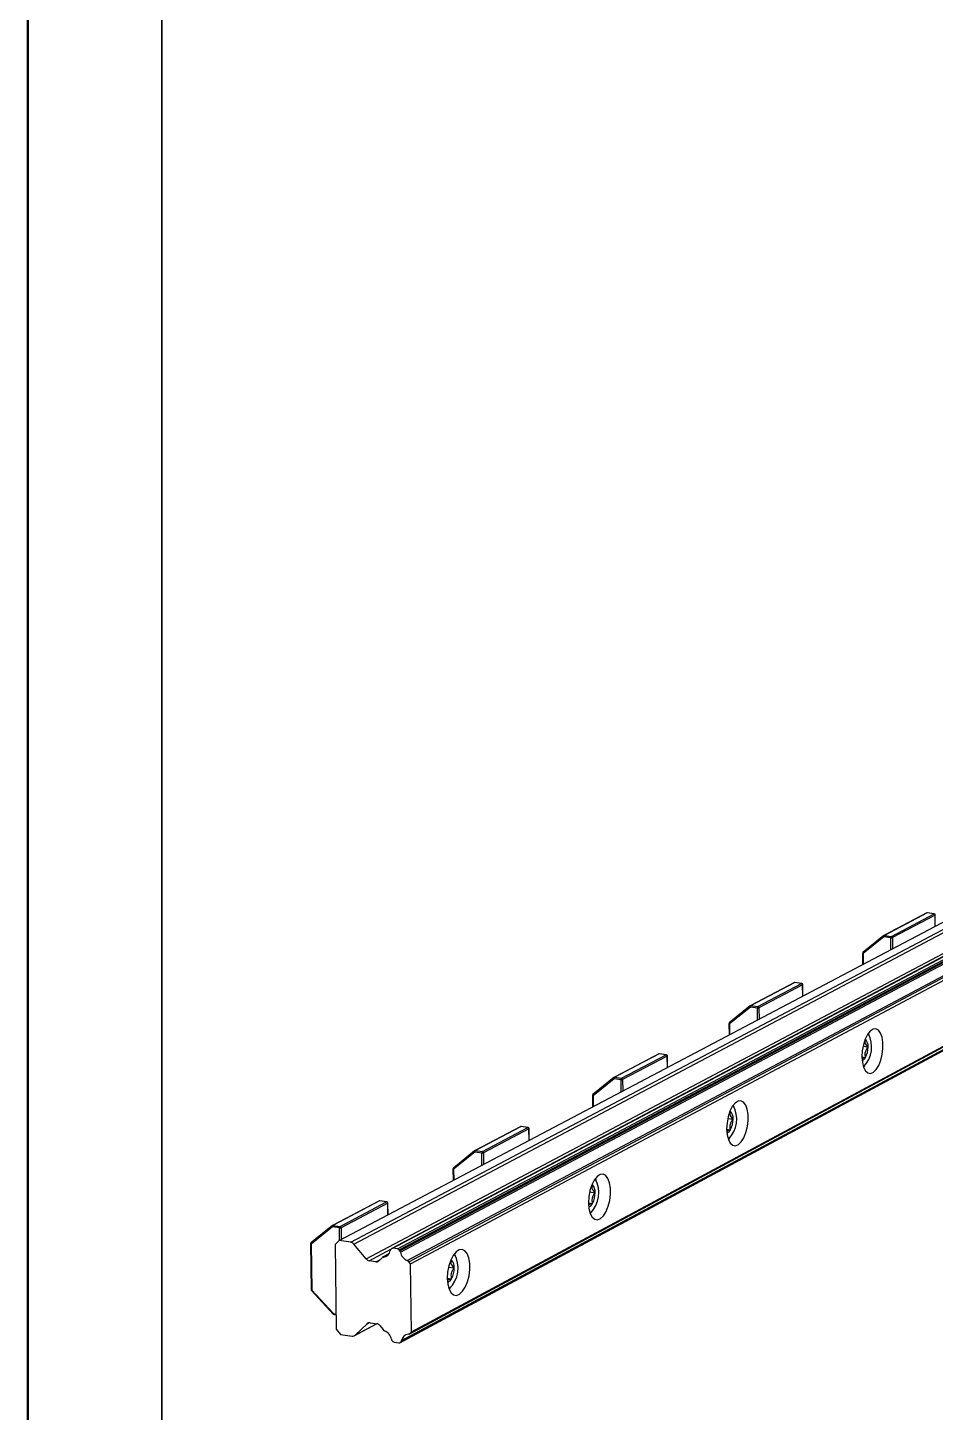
# Model space of a CAD drawing. Header units: millimetres. Extents: x 0 to 279, y 0 to 216.
# Drawn here: x 0 to 43, y 65.6 to 131.2 of the extents above; entities that cross this region are included whole.
import ezdxf

# ---------------------------------------------------------------- set-up
doc = ezdxf.new("R2010")
doc.units = ezdxf.units.MM
doc.layers.add('PAGE_BORDER', color=7, linetype='Continuous')

msp = doc.modelspace()

# ---------------------------------------------------------------- linework, layer by layer
at = {"color": 7, "linetype": 'Continuous', "lineweight": 50}
msp.add_line((0, 0), (0, 215.9), dxfattribs=at)
at = {"color": 7, "linetype": 'Continuous', "lineweight": 25}
for p, q in [((14.766, 73.737), (61.164, 98.2)), ((62.841, 97.519), (17.255, 73.361)), ((17.63, 73.254), (63.194, 97.423)), ((17.987, 72.793), (63.527, 96.997)), ((18.056, 72.735), (63.599, 96.948)), ((18.138, 72.635), (63.668, 96.851)), ((18.181, 69.414), (63.675, 93.848)), ((17.637, 68.897), (63.156, 93.361)), ((17.688, 68.941), (63.204, 93.403)), ((18.071, 69.309), (63.57, 93.75)), ((18.102, 69.337), (63.632, 93.794)), ((42.6, 89.256), (40.572, 88.19)), ((42.626, 89.261), (40.598, 88.194)), ((40.924, 88.15), (42.951, 89.216)), ((42.951, 89.216), (42.626, 89.261)), ((42.959, 89.218), (42.634, 89.262)), ((43, 89.156), (40.973, 88.089)), ((40.563, 88.184), (39.58, 87.389)), ((40.572, 88.127), (39.589, 87.332)), ((40.898, 88.083), (40.572, 88.127)), ((40.598, 88.194), (40.924, 88.15)), ((39.559, 87.346), (39.563, 86.811)), ((36.317, 85.952), (34.246, 84.863)), ((36.342, 85.957), (34.271, 84.868)), ((36.67, 85.911), (36.342, 85.957)), ((36.678, 85.913), (36.35, 85.958)), ((34.6, 84.822), (36.67, 85.911)), ((36.72, 85.851), (34.65, 84.761)), ((36.731, 85.318), (36.726, 85.858)), ((34.236, 84.857), (33.246, 84.056)), ((34.245, 84.8), (33.255, 83.999)), ((34.574, 84.754), (34.245, 84.8)), ((34.271, 84.868), (34.6, 84.822)), ((33.226, 84.012), (33.231, 83.472)), ((39.873, 83.482), (39.831, 83.556)), ((39.58, 82.94), (39.817, 82.907)), ((29.899, 82.578), (27.784, 81.466)), ((29.925, 82.582), (27.81, 81.47)), ((28.141, 81.423), (30.255, 82.536)), ((30.306, 82.475), (28.191, 81.362)), ((30.255, 82.536), (29.925, 82.582)), ((30.264, 82.538), (29.933, 82.584)), ((30.318, 81.937), (30.312, 82.482)), ((39.529, 82.435), (39.699, 82.411)), ((39.604, 81.958), (39.665, 82.017)), ((27.775, 81.459), (26.778, 80.652)), ((27.783, 81.401), (26.787, 80.594)), ((28.114, 81.355), (27.783, 81.401)), ((27.81, 81.47), (28.141, 81.423)), ((26.757, 80.607), (26.763, 80.062)), ((33.48, 80.067), (33.433, 80.151)), ((33.173, 79.527), (33.421, 79.492)), ((23.344, 79.131), (21.183, 77.995)), ((23.37, 79.135), (21.209, 77.999)), ((21.543, 77.951), (23.703, 79.088)), ((23.753, 79.026), (21.594, 77.889)), ((23.703, 79.088), (23.37, 79.135)), ((23.711, 79.09), (23.379, 79.137)), ((23.767, 78.483), (23.761, 79.034)), ((33.12, 79.016), (33.301, 78.99)), ((33.199, 78.526), (33.268, 78.594)), ((21.173, 77.988), (20.17, 77.174)), ((21.182, 77.929), (20.179, 77.115)), ((21.515, 77.882), (21.182, 77.929)), ((21.209, 77.999), (21.543, 77.951)), ((20.149, 77.129), (20.156, 76.579)), ((26.95, 76.578), (26.899, 76.669)), ((16.646, 75.609), (14.437, 74.448)), ((16.672, 75.613), (14.464, 74.452)), ((14.8, 74.403), (17.008, 75.565)), ((17.059, 75.502), (14.852, 74.341)), ((17.008, 75.565), (16.672, 75.613)), ((17.017, 75.567), (16.681, 75.615)), ((17.074, 74.954), (17.066, 75.511)), ((26.573, 75.523), (26.765, 75.496)), ((26.628, 76.039), (26.887, 76.002)), ((26.659, 75.023), (26.733, 75.096)), ((14.428, 74.441), (13.418, 73.621)), ((14.436, 74.382), (13.426, 73.561)), ((14.773, 74.333), (14.436, 74.382)), ((14.464, 74.452), (14.8, 74.403)), ((13.397, 73.575), (13.428, 71.408)), ((13.426, 73.561), (13.458, 71.394)), ((14.766, 73.737), (14.565, 73.544)), ((14.565, 73.544), (14.622, 69.543)), ((15.308, 73.659), (14.766, 73.737)), ((16.035, 72.863), (15.453, 73.573)), ((16.789, 72.918), (16.641, 72.775)), ((17.112, 73.101), (16.82, 72.946)), ((16.858, 72.956), (17.1, 73.085)), ((17.236, 73.347), (17.203, 73.316)), ((17.523, 73.338), (17.308, 73.37)), ((17.63, 73.254), (17.596, 73.295)), ((20.277, 73.012), (20.227, 73.104)), ((16.498, 72.731), (16.18, 72.777)), ((18.138, 72.635), (18.056, 72.735)), ((18.181, 69.414), (18.138, 72.635)), ((19.94, 72.476), (20.21, 72.437)), ((19.883, 71.954), (20.086, 71.925)), ((19.981, 71.448), (20.056, 71.522)), ((13.443, 71.37), (14.48, 70.254)), ((13.458, 71.394), (14.495, 70.278)), ((14.514, 70.236), (14.613, 70.221)), ((14.622, 69.543), (14.829, 69.291)), ((15.477, 69.229), (16.535, 69.795)), ((15.513, 69.255), (16.078, 69.797)), ((16.221, 69.841), (16.538, 69.795)), ((16.683, 69.709), (16.836, 69.523)), ((14.829, 69.291), (15.37, 69.211)), ((17.262, 69.003), (17.296, 68.962)), ((17.368, 68.919), (17.584, 68.888)), ((17.655, 68.91), (17.688, 68.941)), ((18.102, 69.337), (18.181, 69.414))]:
    msp.add_line(p, q, dxfattribs=at)
at = {"color": 8, "linetype": 'Continuous', "lineweight": 25}
for p, q in [((15.308, 73.659), (61.165, 97.863)), ((15.453, 73.573), (61.165, 97.713)), ((17.308, 73.37), (62.891, 97.528)), ((17.523, 73.338), (63.095, 97.501)), ((17.596, 73.295), (63.163, 97.461)), ((17.661, 73.19), (63.223, 97.364)), ((16.035, 72.863), (61.683, 97.044)), ((17.655, 68.91), (63.173, 93.373)), ((17.718, 68.996), (63.233, 93.454)), ((43.004, 88.625), (43, 89.156)), ((40.902, 87.517), (40.898, 88.083)), ((40.973, 88.089), (40.977, 87.557)), ((39.589, 87.332), (39.593, 86.827)), ((36.724, 85.314), (36.72, 85.851)), ((34.579, 84.183), (34.574, 84.754)), ((34.65, 84.761), (34.655, 84.223)), ((33.255, 83.999), (33.26, 83.488)), ((30.311, 81.933), (30.306, 82.475)), ((28.121, 80.778), (28.114, 81.355)), ((28.191, 81.362), (28.197, 80.819)), ((26.787, 80.594), (26.792, 80.078)), ((23.76, 78.479), (23.753, 79.026)), ((21.523, 77.3), (21.515, 77.882)), ((21.594, 77.889), (21.601, 77.34)), ((20.179, 77.115), (20.185, 76.594)), ((17.067, 74.95), (17.059, 75.502)), ((14.781, 73.745), (14.773, 74.333)), ((14.852, 74.341), (14.86, 73.786)), ((16.18, 72.777), (17.212, 73.324)), ((16.498, 72.731), (16.715, 72.846)), ((14.495, 70.278), (14.612, 70.261)), ((15.513, 69.255), (16.525, 69.797)), ((16.078, 69.797), (16.156, 69.839))]:
    msp.add_line(p, q, dxfattribs=at)
at = {"color": 8, "linetype": 'Continuous', "lineweight": 25, "flags": 128}
for points in [[(42.634, 89.262), (42.631, 89.262), (42.626, 89.261)], [(42.959, 89.218), (42.956, 89.218), (42.951, 89.216)], [(40.563, 88.184), (40.561, 88.182), (40.558, 88.177), (40.557, 88.171), (40.557, 88.163), (40.559, 88.154), (40.562, 88.145), (40.566, 88.136), (40.572, 88.127)], [(39.559, 87.346), (39.559, 87.344), (39.562, 87.341), (39.566, 87.339), (39.572, 87.336), (39.58, 87.334), (39.589, 87.332)], [(39.58, 87.389), (39.578, 87.387), (39.575, 87.382), (39.573, 87.376), (39.573, 87.368), (39.575, 87.36), (39.578, 87.351), (39.583, 87.341), (39.589, 87.332)], [(36.35, 85.958), (36.347, 85.958), (36.342, 85.957)], [(36.678, 85.913), (36.675, 85.913), (36.67, 85.911)], [(34.236, 84.857), (34.235, 84.855), (34.231, 84.85), (34.23, 84.844), (34.23, 84.836), (34.232, 84.827), (34.235, 84.818), (34.239, 84.809), (34.245, 84.8)], [(33.226, 84.012), (33.226, 84.011), (33.228, 84.008), (33.232, 84.005), (33.238, 84.002), (33.246, 84), (33.255, 83.999)], [(33.246, 84.056), (33.245, 84.054), (33.241, 84.049), (33.24, 84.042), (33.24, 84.035), (33.241, 84.026), (33.245, 84.017), (33.249, 84.008), (33.255, 83.999)], [(29.933, 82.584), (29.93, 82.584), (29.925, 82.582)], [(30.264, 82.538), (30.26, 82.538), (30.255, 82.536)], [(27.775, 81.459), (27.773, 81.458), (27.769, 81.452), (27.768, 81.446), (27.768, 81.438), (27.769, 81.429), (27.773, 81.42), (27.777, 81.41), (27.783, 81.401)], [(26.757, 80.607), (26.757, 80.606), (26.759, 80.603), (26.763, 80.6), (26.77, 80.597), (26.777, 80.595), (26.787, 80.594)], [(26.778, 80.652), (26.776, 80.65), (26.773, 80.645), (26.771, 80.638), (26.771, 80.63), (26.773, 80.621), (26.776, 80.612), (26.781, 80.603), (26.787, 80.594)], [(23.379, 79.137), (23.375, 79.137), (23.37, 79.135)], [(23.711, 79.09), (23.708, 79.09), (23.703, 79.088)], [(21.173, 77.988), (21.171, 77.986), (21.168, 77.981), (21.166, 77.974), (21.166, 77.966), (21.168, 77.957), (21.171, 77.948), (21.176, 77.939), (21.182, 77.929)], [(20.149, 77.129), (20.149, 77.128), (20.151, 77.124), (20.155, 77.122), (20.161, 77.119), (20.169, 77.117), (20.179, 77.115)], [(20.17, 77.174), (20.168, 77.172), (20.165, 77.167), (20.163, 77.16), (20.163, 77.152), (20.165, 77.143), (20.168, 77.134), (20.173, 77.124), (20.179, 77.115)], [(16.681, 75.615), (16.677, 75.615), (16.672, 75.613)], [(17.017, 75.567), (17.013, 75.567), (17.008, 75.565)], [(14.428, 74.441), (14.426, 74.439), (14.422, 74.434), (14.421, 74.427), (14.42, 74.419), (14.422, 74.41), (14.425, 74.401), (14.43, 74.391), (14.436, 74.382)], [(13.397, 73.575), (13.397, 73.574), (13.399, 73.57), (13.403, 73.567), (13.409, 73.565), (13.417, 73.563), (13.426, 73.561)], [(13.418, 73.621), (13.416, 73.619), (13.413, 73.613), (13.411, 73.606), (13.411, 73.598), (13.412, 73.589), (13.416, 73.58), (13.42, 73.57), (13.426, 73.561)], [(13.428, 71.408), (13.428, 71.407), (13.43, 71.404), (13.434, 71.401), (13.441, 71.398), (13.448, 71.396), (13.458, 71.394)], [(13.443, 71.37), (13.443, 71.37), (13.443, 71.372), (13.444, 71.376), (13.447, 71.381), (13.452, 71.387), (13.458, 71.394)], [(14.48, 70.254), (14.48, 70.254), (14.48, 70.256), (14.481, 70.26), (14.484, 70.265), (14.489, 70.271), (14.495, 70.278)], [(14.514, 70.236), (14.513, 70.236), (14.508, 70.238), (14.504, 70.243), (14.5, 70.25), (14.497, 70.258), (14.495, 70.267), (14.495, 70.278)]]:
    msp.add_lwpolyline(points, dxfattribs=at)
at = {"color": 7, "linetype": 'Continuous', "lineweight": 25, "flags": 128}
for points in [[(39.529, 82.445), (39.55, 82.179), (39.606, 81.952), (39.694, 81.782), (39.807, 81.681), (39.936, 81.657), (40.073, 81.711), (40.206, 81.839), (40.326, 82.032), (40.424, 82.276), (40.493, 82.551), (40.527, 82.839), (40.525, 83.117), (40.486, 83.366), (40.414, 83.566), (40.312, 83.703), (40.19, 83.767), (40.056, 83.752), (39.92, 83.661), (39.792, 83.499), (39.682, 83.278), (39.597, 83.016), (39.545, 82.731), (39.529, 82.445)], [(33.12, 79.02), (33.142, 78.751), (33.2, 78.523), (33.29, 78.352), (33.406, 78.25), (33.538, 78.227), (33.677, 78.282), (33.813, 78.412), (33.936, 78.608), (34.036, 78.854), (34.106, 79.133), (34.141, 79.424), (34.138, 79.705), (34.098, 79.956), (34.023, 80.157), (33.92, 80.295), (33.795, 80.359), (33.658, 80.343), (33.519, 80.25), (33.388, 80.085), (33.276, 79.862), (33.19, 79.597), (33.136, 79.309), (33.12, 79.02)], [(26.573, 75.521), (26.596, 75.249), (26.656, 75.019), (26.748, 74.847), (26.866, 74.745), (27.002, 74.722), (27.144, 74.779), (27.283, 74.911), (27.408, 75.11), (27.509, 75.359), (27.581, 75.641), (27.616, 75.935), (27.613, 76.219), (27.571, 76.472), (27.495, 76.675), (27.389, 76.814), (27.261, 76.877), (27.121, 76.86), (26.979, 76.765), (26.846, 76.598), (26.731, 76.372), (26.643, 76.104), (26.59, 75.813), (26.573, 75.521)], [(19.883, 71.945), (19.907, 71.671), (19.968, 71.439), (20.063, 71.265), (20.184, 71.164), (20.323, 71.141), (20.468, 71.199), (20.61, 71.334), (20.737, 71.535), (20.841, 71.788), (20.914, 72.073), (20.949, 72.37), (20.946, 72.657), (20.903, 72.912), (20.824, 73.117), (20.715, 73.256), (20.585, 73.319), (20.441, 73.302), (20.296, 73.205), (20.16, 73.035), (20.043, 72.806), (19.954, 72.535), (19.9, 72.24), (19.883, 71.945)]]:
    msp.add_lwpolyline(points, dxfattribs=at)
at = {"color": 7, "linetype": 'Continuous', "lineweight": 25}
for centre, radius, start, end in [((42.626, 89.207), 0.0556, 82.2075, 117.73534), ((42.939, 89.156), 0.0609, 359.87545, 79.16673), ((42.951, 89.163), 0.0553, 0.46378, 82.26739), ((40.598, 88.141), 0.0557, 117.73555, 128.94225), ((40.653, 88.135), 0.081, 132.74875, 185.38277), ((40.979, 88.09), 0.081, 132.76935, 185.37784), ((40.922, 88.23), 0.15, 260.66894, 289.90917), ((40.912, 88.09), 0.0611, 359.90138, 79.11979), ((39.615, 87.346), 0.0555, 128.91348, 180.44122), ((36.343, 85.903), 0.0562, 82.11683, 117.73589), ((36.658, 85.851), 0.0617, 359.95587, 79.02119), ((36.67, 85.857), 0.0559, 0.55601, 82.18549), ((34.272, 84.813), 0.0564, 117.73544, 128.98082), ((34.327, 84.807), 0.0817, 132.50267, 185.39835), ((34.655, 84.762), 0.0817, 132.52333, 185.39345), ((34.598, 84.903), 0.151, 260.63627, 290.0423), ((34.588, 84.761), 0.0619, 359.98241, 78.97319), ((33.282, 84.013), 0.0561, 128.94689, 180.52395), ((38.639, 82.909), 1.35, 316.05151, 27.98874), ((39.37, 82.958), 0.45, 353.49842, 44.34967), ((38.798, 82.888), 1.02, 332.10547, 1.03897), ((29.926, 82.527), 0.0569, 82.02398, 117.73657), ((30.243, 82.475), 0.0625, 0.03819, 78.87235), ((30.256, 82.482), 0.0565, 0.65049, 82.10204), ((39.432, 82.54), 0.296, 293.17263, 334.30472), ((27.81, 81.415), 0.057, 117.73531, 129.02048), ((27.865, 81.409), 0.0824, 132.25369, 185.41299), ((28.196, 81.362), 0.0824, 132.27442, 185.40813), ((28.139, 81.504), 0.152, 260.60354, 290.17721), ((28.129, 81.362), 0.0627, 0.06536, 78.82325), ((26.814, 80.608), 0.0567, 128.98086, 180.60811), ((32.249, 79.491), 1.347, 315.21719, 28.56148), ((32.974, 79.542), 0.45, 353.53015, 44.97066), ((32.398, 79.472), 1.023, 331.92139, 1.10218), ((23.37, 79.08), 0.0575, 81.92886, 117.73739), ((23.69, 79.026), 0.0633, 0.12247, 78.72009), ((23.704, 79.033), 0.0571, 0.74731, 82.01698), ((33.048, 79.104), 0.278, 289.50783, 335.82217), ((21.21, 77.943), 0.0577, 117.73518, 129.06127), ((21.264, 77.937), 0.0831, 132.00178, 185.42664), ((21.598, 77.89), 0.0831, 132.02256, 185.42181), ((21.541, 78.033), 0.153, 260.57074, 290.31393), ((21.53, 77.889), 0.0635, 0.1503, 78.66986), ((20.206, 77.13), 0.0573, 129.01541, 180.69375), ((25.723, 76), 1.344, 314.25898, 29.16359), ((26.441, 76.053), 0.449, 353.56466, 45.60412), ((16.673, 75.557), 0.0582, 81.83141, 117.73836), ((16.995, 75.502), 0.0641, 0.20879, 78.5643), ((17.009, 75.51), 0.0577, 0.84654, 81.93024), ((26.511, 75.609), 0.278, 287.20366, 335.9087), ((25.861, 75.982), 1.026, 331.73403, 1.16629), ((14.465, 74.396), 0.0584, 117.73504, 129.10325), ((14.519, 74.389), 0.0838, 131.74687, 185.43926), ((14.856, 74.341), 0.0838, 131.76772, 185.43447), ((14.798, 74.485), 0.154, 260.53789, 290.4525), ((14.787, 74.34), 0.0644, 0.2373, 78.51289), ((13.455, 73.576), 0.058, 129.05055, 180.78089), ((15.269, 73.427), 0.235, 38.25633, 80.3757), ((16.219, 73.009), 0.235, 218.26025, 260.36302), ((16.859, 72.873), 0.0834, 91.26992, 147.25132), ((16.829, 73.304), 0.35, 274.67704, 353.07406), ((17.271, 73.248), 0.0956, 134.72363, 171.39037), ((17.294, 73.286), 0.0846, 80.85563, 133.54773), ((17.504, 73.223), 0.117, 38.27113, 80.38484), ((17.526, 73.164), 0.137, 10.89203, 40.99591), ((18.18, 73.284), 0.527, 190.22284, 248.53108), ((19.054, 72.432), 1.34, 313.28265, 29.77614), ((16.525, 72.898), 0.169, 260.83609, 313.54667), ((17.946, 72.674), 0.126, 29.06855, 70.94816), ((19.764, 72.487), 0.449, 353.60219, 46.25036), ((19.181, 72.415), 1.03, 331.54331, 1.23132), ((19.832, 72.038), 0.278, 284.8855, 335.9828), ((13.486, 71.409), 0.0576, 180.83299, 222.90031), ((14.523, 70.293), 0.058, 222.91983, 261.72778), ((16.194, 69.675), 0.169, 80.75322, 133.48044), ((16.499, 69.563), 0.235, 38.25758, 80.29904), ((15.397, 69.378), 0.168, 260.73419, 313.4799), ((16.946, 69.584), 0.126, 208.98553, 251.14752), ((16.714, 68.973), 0.527, 10.02148, 68.71459), ((17.368, 69.09), 0.137, 190.68877, 219.38076), ((17.388, 69.035), 0.118, 218.26134, 260.28609), ((17.597, 68.971), 0.0844, 260.73414, 313.42651), ((17.624, 69.011), 0.0943, 312.44011, 351.19963), ((18.063, 68.952), 0.348, 94.83863, 172.73479), ((18.032, 69.383), 0.0833, 271.49238, 327.05639)]:
    msp.add_arc(centre, radius, start, end, dxfattribs=at)
at = {"color": 8, "linetype": 'Continuous', "lineweight": 25}
for centre, radius, start, end in [((42.62, 89.219), 0.0421, 81.69862, 117.33276), ((42.998, 89.165), 0.00901, 285.90322, 350.45478), ((40.592, 88.153), 0.0419, 81.52206, 117.47157), ((36.336, 85.915), 0.0423, 81.59303, 117.32113), ((36.717, 85.86), 0.00934, 286.03995, 350.35651), ((34.265, 84.826), 0.0421, 81.41153, 117.46384), ((29.919, 82.54), 0.0425, 81.4846, 117.30909), ((30.303, 82.484), 0.00969, 286.17661, 350.25814), ((27.803, 81.428), 0.0423, 81.29797, 117.45584), ((23.363, 79.093), 0.0427, 81.37323, 117.29661), ((23.751, 79.036), 0.01, 286.31318, 350.15966), ((21.202, 77.957), 0.0424, 81.18128, 117.44755), ((16.665, 75.571), 0.0429, 81.25877, 117.28367), ((17.056, 75.512), 0.0104, 286.44965, 350.06102), ((14.457, 74.41), 0.0426, 81.06132, 117.43894)]:
    msp.add_arc(centre, radius, start, end, dxfattribs=at)
at = {"color": 7, "linetype": 'Continuous', "lineweight": 25}
for points, knots in [([(39.817, 82.907), (39.772, 82.963), (39.695, 83.059), (39.671, 83.186), (39.686, 83.246), (39.692, 83.273)], [0, 0, 0, 0, 0.439122, 0.751371, 1, 1, 1, 1]), ([(39.699, 82.411), (39.689, 82.486), (39.671, 82.614), (39.734, 82.788), (39.792, 82.87), (39.817, 82.907)], [0, 0, 0, 0, 0.439122, 0.751371, 1, 1, 1, 1]), ([(39.538, 82.363), (39.567, 82.375), (39.613, 82.393), (39.676, 82.407), (39.699, 82.411)], [0, 0, 0, 0, 0.639767, 1, 1, 1, 1]), ([(33.421, 79.492), (33.375, 79.548), (33.297, 79.645), (33.272, 79.773), (33.286, 79.833), (33.292, 79.86)], [0, 0, 0, 0, 0.439122, 0.751371, 1, 1, 1, 1]), ([(33.301, 78.99), (33.291, 79.066), (33.273, 79.195), (33.337, 79.371), (33.395, 79.454), (33.421, 79.492)], [0, 0, 0, 0, 0.439122, 0.751371, 1, 1, 1, 1]), ([(33.13, 78.938), (33.162, 78.951), (33.21, 78.971), (33.278, 78.985), (33.301, 78.99)], [0, 0, 0, 0, 0.656815, 1, 1, 1, 1]), ([(26.887, 76.002), (26.84, 76.06), (26.761, 76.157), (26.735, 76.286), (26.749, 76.347), (26.755, 76.374)], [0, 0, 0, 0, 0.439122, 0.751371, 1, 1, 1, 1]), ([(26.583, 75.44), (26.618, 75.454), (26.67, 75.475), (26.741, 75.49), (26.765, 75.496)], [0, 0, 0, 0, 0.672438, 1, 1, 1, 1]), ([(26.765, 75.496), (26.755, 75.572), (26.737, 75.703), (26.802, 75.881), (26.861, 75.965), (26.887, 76.002)], [0, 0, 0, 0, 0.439122, 0.751371, 1, 1, 1, 1]), ([(20.21, 72.437), (20.163, 72.495), (20.082, 72.593), (20.055, 72.724), (20.069, 72.785), (20.075, 72.812)], [0, 0, 0, 0, 0.439122, 0.751371, 1, 1, 1, 1]), ([(20.086, 71.925), (20.076, 72.002), (20.059, 72.135), (20.124, 72.314), (20.184, 72.399), (20.21, 72.437)], [0, 0, 0, 0, 0.439122, 0.751371, 1, 1, 1, 1]), ([(19.893, 71.864), (19.894, 71.864), (19.914, 71.882), (19.99, 71.902), (20.063, 71.919), (20.086, 71.925)], [0, 0, 0, 0, 0.016809, 0.689284, 1, 1, 1, 1])]:
    msp.add_open_spline(points, degree=3, knots=knots, dxfattribs=at)
at = {"layer": 'PAGE_BORDER', "lineweight": 35}
msp.add_line((6.35, 6.35), (6.35, 209.55), dxfattribs=at)

doc.saveas('drawing.dxf')
